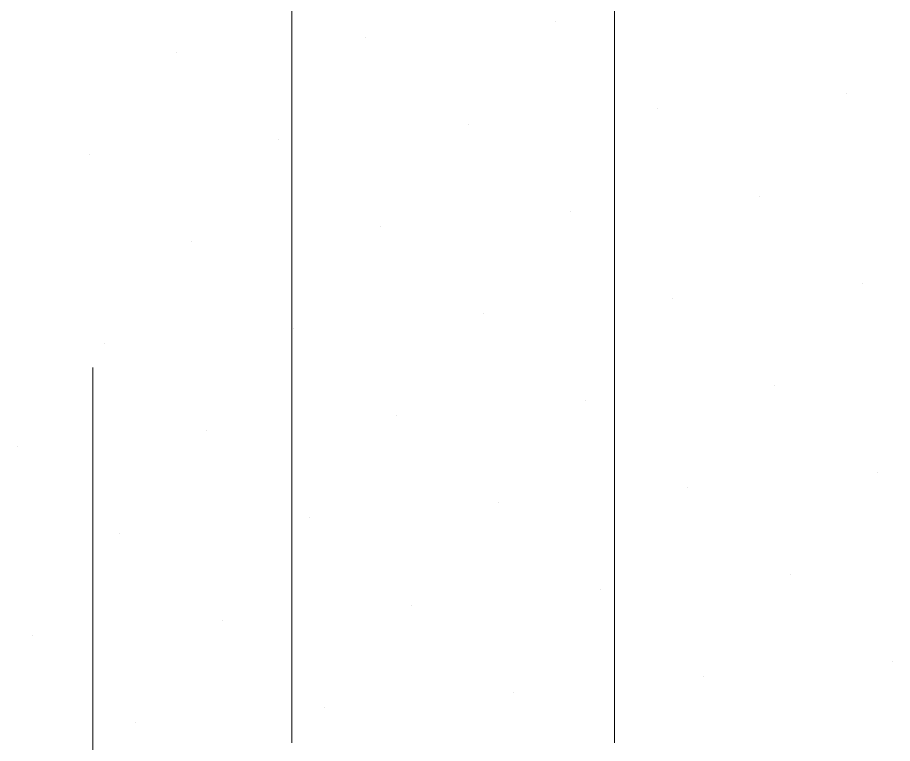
# Model space of a CAD drawing. Header units: metres. Extents: x 0.003 to 0.843, y 0.003 to 0.597.
# Drawn here: x 0.3917 to 0.39821, y 0.1918 to 0.1972 of the extents above; entities that cross this region are included whole.
import ezdxf

# ---------------------------------------------------------------- set-up
doc = ezdxf.new("R2010")
doc.units = ezdxf.units.M
doc.linetypes.add('AUSGEZOGEN', pattern=[0])
for name, color, linetype, lineweight in [('Ausbau Raeume', 7, 'AUSGEZOGEN', 18), ('Deckendaemmung', 7, 'AUSGEZOGEN', 13), ('Werkplan- Ausfuehrungsmasse', 7, 'AUSGEZOGEN', 13)]:
    doc.layers.add(name, color=color, linetype=linetype, lineweight=lineweight)

msp = doc.modelspace()

# ---------------------------------------------------------------- linework, layer by layer
at = {"layer": 'Ausbau Raeume', "color": 254, "linetype": 'AUSGEZOGEN', "lineweight": 18}
for p, q in [((0.3937417, 0.1918034), (0.3937417, 0.198989)), ((0.3961417, 0.1918034), (0.3961417, 0.198989))]:
    msp.add_line(p, q, dxfattribs=at)
at = {"layer": 'Deckendaemmung', "color": 211, "linetype": 'AUSGEZOGEN', "lineweight": 13, "true_color": 0xff70ff}
for p, q in [((0.3957006, 0.1971707), (0.3957006, 0.1971707)), ((0.3942911, 0.1970573), (0.3942911, 0.1970573)), ((0.3928817, 0.1969439), (0.3928817, 0.1969439)), ((0.3978714, 0.1966361), (0.3978714, 0.1966361)), ((0.396462, 0.1965227), (0.396462, 0.1965227)), ((0.3950525, 0.1964093), (0.3950525, 0.1964093)), ((0.3936431, 0.1962959), (0.3936431, 0.1962959)), ((0.3922336, 0.1961825), (0.3922336, 0.1961825)), ((0.3972234, 0.1958747), (0.3972234, 0.1958747)), ((0.395814, 0.1957613), (0.395814, 0.1957613)), ((0.3944045, 0.1956479), (0.3944045, 0.1956479)), ((0.3929951, 0.1955345), (0.3929951, 0.1955345)), ((0.3979848, 0.1952266), (0.3979848, 0.1952266)), ((0.3965754, 0.1951132), (0.3965754, 0.1951132)), ((0.3951659, 0.1949998), (0.3951659, 0.1949998)), ((0.3937565, 0.1948864), (0.3937565, 0.1948864)), ((0.392347, 0.194773), (0.392347, 0.194773)), ((0.3973368, 0.1944652), (0.3973368, 0.1944652)), ((0.3959274, 0.1943518), (0.3959274, 0.1943518)), ((0.3945179, 0.1942384), (0.3945179, 0.1942384)), ((0.3931085, 0.194125), (0.3931085, 0.194125)), ((0.391699, 0.1940116), (0.391699, 0.1940116)), ((0.3980982, 0.1938172), (0.3980982, 0.1938172)), ((0.3980982, 0.1938172), (0.3980982, 0.1938172)), ((0.3966888, 0.1937038), (0.3966888, 0.1937038)), ((0.3952793, 0.1935904), (0.3952793, 0.1935904)), ((0.3938699, 0.193477), (0.3938699, 0.193477)), ((0.3924604, 0.1933636), (0.3924604, 0.1933636)), ((0.3974502, 0.1930558), (0.3974502, 0.1930558)), ((0.3960408, 0.1929424), (0.3960408, 0.1929424)), ((0.3946313, 0.192829), (0.3946313, 0.192829)), ((0.3932219, 0.1927156), (0.3932219, 0.1927156)), ((0.3918124, 0.1926022), (0.3918124, 0.1926022)), ((0.3982116, 0.1924077), (0.3982116, 0.1924077)), ((0.3968022, 0.1922943), (0.3968022, 0.1922943)), ((0.3953927, 0.1921809), (0.3953927, 0.1921809)), ((0.3939833, 0.1920675), (0.3939833, 0.1920675)), ((0.3925739, 0.1919541), (0.3925739, 0.1919541))]:
    msp.add_line(p, q, dxfattribs=at)
at = {"layer": 'Werkplan- Ausfuehrungsmasse', "color": 7, "linetype": 'AUSGEZOGEN', "lineweight": 13}
msp.add_lwpolyline([(0.39226, 0.1883719), (0.39226, 0.1945974)], dxfattribs=at)

doc.saveas('drawing.dxf')
